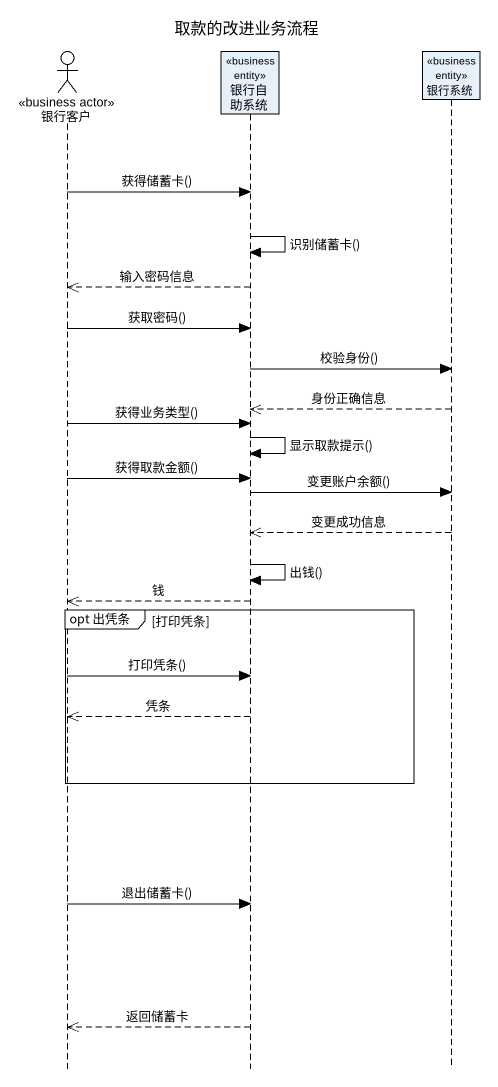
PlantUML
@startuml
title 取款的改进业务流程
hide footbox
actor 银行客户 <<business actor>>
participant 银行自助系统 <<business entity>>
participant 银行系统 <<business entity>>

银行客户 -> 银行自助系统 : 获得储蓄卡()
银行自助系统 -> 银行自助系统 : 识别储蓄卡()
银行自助系统 -->> 银行客户 : 输入密码信息
银行客户 -> 银行自助系统 : 获取密码()
银行自助系统 -> 银行系统 : 校验身份()
银行系统 -->> 银行自助系统 : 身份正确信息
银行客户 -> 银行自助系统 : 获得业务类型()
银行自助系统 -> 银行自助系统 : 显示取款提示()
银行客户 -> 银行自助系统 : 获得取款金额()
银行自助系统 -> 银行系统 : 变更账户余额()
银行系统 -->> 银行自助系统 : 变更成功信息
银行自助系统 -> 银行自助系统 : 出钱()
银行自助系统 -->> 银行客户 : 钱
group opt 出凭条 [打印凭条]
  银行客户 -> 银行自助系统 : 打印凭条()
  银行自助系统 -->> 银行客户 : 凭条
end
银行客户 -> 银行自助系统 : 退出储蓄卡()
银行自助系统 -->> 银行客户 : 返回储蓄卡
@enduml
